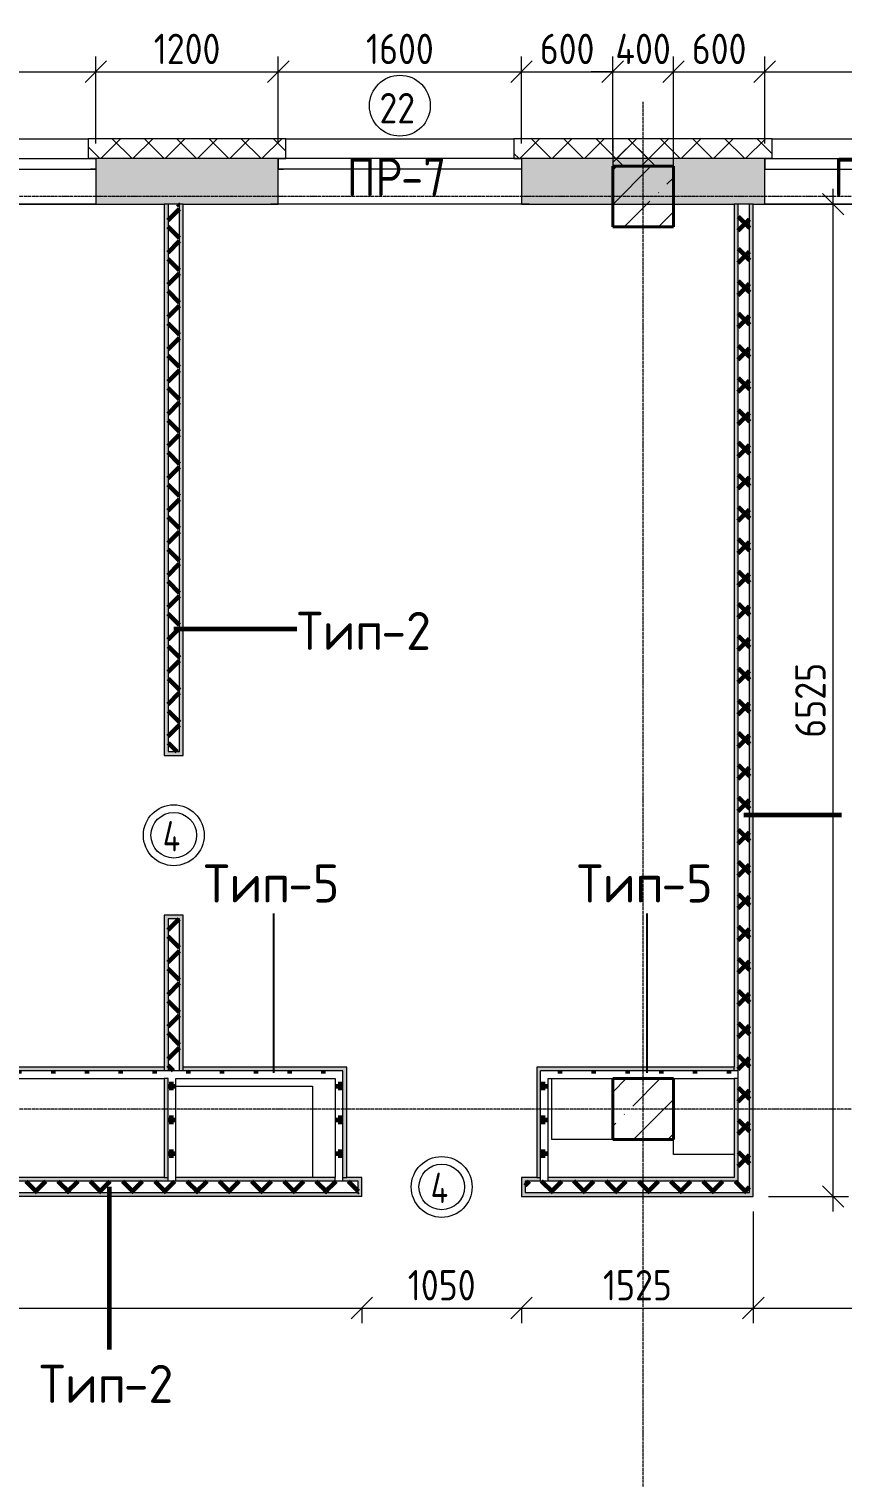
# Model space of a CAD drawing. Header units: millimetres. Extents: x -60946 to 138510, y -262288 to 24501.
# Drawn here: x 29769 to 35118, y -149613 to -140091 of the extents above; entities that cross this region are included whole.
import ezdxf

# ---------------------------------------------------------------- set-up
doc = ezdxf.new("R2010")
doc.units = ezdxf.units.MM
doc.linetypes.add('ADSK_Линия сетки', pattern=[25, 20, -2.5, 0, -2.5])
for name, color, linetype, lineweight in [('2)Тип-2', 3, 'Continuous', 60), ('2)Тип-5', 1, 'Continuous', 60), ('_ Окна', 7, 'Continuous', 18), ('Марки', 7, 'Continuous', 20), ('Марки дверей', 7, 'Continuous', 20), ('Марки окон', 7, 'Continuous', 20), ('Несущие колонны', 7, 'Continuous', 18), ('Окна', 7, 'Continuous', 9), ('Оси', 7, 'Continuous', 9), ('Перекрытие', 7, 'Continuous', 18), ('Размеры', 7, 'Continuous', 9), ('Стены внутренние', 7, 'Continuous', 18), ('Стены наружные', 7, 'Continuous', 18), ('Стены штриховка', 7, 'Continuous', 9)]:
    doc.layers.add(name, color=color, linetype=linetype, lineweight=lineweight)
doc.styles.add('GOST Common_2', font='', dxfattribs={"width": 0.9, "height": 250})
doc.styles.add('GOST Common_3', font='', dxfattribs={"width": 0.9, "height": 200})
doc.styles.add('GOST Common_4', font='', dxfattribs={"height": 250})
doc.styles.add('GOST Common_B', font='', dxfattribs={"width": 0.8, "height": 200})
doc.styles.get('GOST Common_2').set_extended_font_data('GOST Common')
doc.styles.get('GOST Common_3').set_extended_font_data('GOST Common')
doc.styles.get('GOST Common_4').set_extended_font_data('GOST Common')
doc.styles.get('GOST Common_B').set_extended_font_data('GOST Common', bold=True)
doc.dimstyles.new('ADSK_Основной_2_0_1', dxfattribs={"dimscale": 304.8, "dimtxt": 201.142999, "dimasz": 0.463911, "dimexe": 0.328084, "dimexo": 0.328084, "dimgap": 0.164042, "dimtad": 1, "dimdec": 3, "dimrnd": 0.001, "dimdsep": 46, "dimtxsty": 'GOST Common_3', "dimblk1": 'OBLIQUE', "dimblk2": 'OBLIQUE', "dimsah": 1, "dimcen": 0.09, "dimdle": 0.328084, "dimazin": 2, "dimtfac": 1, "dimtdec": 4, "dimtix": 1, "dimtmove": 1, "dimatfit": 3, "dimfxl": 1, "dimtvp": 1, "dimtolj": 1, "dimtzin": 0, "dimlwd": 20, "dimlwe": 20, "dimarcsym": 2})
doc.dimstyles.new('ADSK_Основной_2_0_2', dxfattribs={"dimscale": 304.8, "dimtxt": 201.142999, "dimasz": 0.463911, "dimexe": 0.328084, "dimexo": 0.328084, "dimgap": 0.164042, "dimtad": 1, "dimdec": 3, "dimrnd": 0.001, "dimdsep": 46, "dimtxsty": 'GOST Common_3', "dimblk1": 'OBLIQUE', "dimblk2": 'OBLIQUE', "dimsah": 1, "dimcen": 0.09, "dimdle": 0.328084, "dimazin": 2, "dimtfac": 1, "dimtdec": 4, "dimtix": 1, "dimtmove": 0, "dimatfit": 3, "dimfxl": 1, "dimtvp": 1, "dimtolj": 1, "dimtzin": 0, "dimlwd": 20, "dimlwe": 20, "dimarcsym": 2})
pattern_1 = [(45, (9.36, -150597.75), (-106.066, 106.066), []), (135, (9.36, -150597.75), (-106.066, -106.066), [])]
pattern_2 = [(45, (9.36, -150597.75), (-224.5064, 224.5064), []), (45, (233.87, -150597.75), (-224.5064, 224.5064), [396.875, -79.375, 3.353, -76.022])]
pattern_3 = [(0, (9.36, -150597.75), (111.125, 111.125), [55.562, -166.687]), (90, (37.14, -150625.53), (-111.125, 111.125), [55.562, -166.687])]

# ---------------------------------------------------------------- blocks, each defined once
blk = doc.blocks.new('ОКНО L03 _2СТ_RS - ОК-5_1600х2000h-3556607-Кладочный план 3-го этажа')
at = {"layer": '_ Окна'}
for p, q in [((-838.1, -79), (761.9, -79)), ((-838.1, -149), (-838.1, -79)), ((-838.1, -79), (-803.1, -79)), ((-818.1, -79), (-38.1, -79)), ((-38.1, -79), (741.9, -79)), ((761.9, -79), (726.9, -79)), ((761.9, -149), (761.9, -79)), ((-838.1, -149), (761.9, -149)), ((-838.1, -149), (-833.1, -149)), ((-818.1, -149), (-38.1, -149)), ((-38.1, -149), (741.9, -149)), ((761.9, -149), (756.9, -149))]:
    blk.add_line(p, q, dxfattribs=at)
at = {"layer": 'Окна'}
blk.add_line((-888.1, 150), (811.9, 150), dxfattribs=at)
blk = doc.blocks.new('ОКНО L03 _2СТ_RS - ОК-5_1600х2000h-3556615-Кладочный план 3-го этажа')
at = {"layer": '_ Окна'}
for p, q in [((-838.1, 149), (761.9, 149)), ((-838.1, 149), (-838.1, 79)), ((-838.1, 149), (-833.1, 149)), ((-818.1, 149), (-38.1, 149)), ((-38.1, 149), (741.9, 149)), ((761.9, 149), (756.9, 149)), ((761.9, 149), (761.9, 79)), ((-838.1, 79), (761.9, 79)), ((-838.1, 79), (-803.1, 79)), ((-818.1, 79), (-38.1, 79)), ((-38.1, 79), (741.9, 79)), ((761.9, 79), (726.9, 79))]:
    blk.add_line(p, q, dxfattribs=at)
at = {"layer": 'Окна'}
blk.add_line((-888.1, -150), (811.9, -150), dxfattribs=at)
blk = doc.blocks.new('ADSK_КолоннаЖБ_Прямоугольная - 400x400 мм-1807143-Кладочный план 3-го этажа')
at = {"layer": 'Несущие колонны', "lineweight": 40}
for p, q in [((-200, 200), (200, 200)), ((-200, -200), (-200, 200)), ((200, 200), (200, -200)), ((200, -200), (-200, -200))]:
    blk.add_line(p, q, dxfattribs=at)
blk = doc.blocks.new('_Oblique')
at = {"color": 0, "linetype": 'ByBlock', "lineweight": -2}
blk.add_line((-0.5, -0.5), (0.5, 0.5), dxfattribs=at)
blk = doc.blocks.new('*D5273')
at = {"layer": 'Defpoints', "color": 0, "transparency": 16777216}
for p in [(30209.4, -140372.3), (28609.4, -140943.8), (30209.4, -140943.8)]:
    blk.add_point(p, dxfattribs=at)
at = {"layer": 'Размеры', "color": 0, "lineweight": 20, "transparency": 16777216}
for p, q in [((28609.4, -140843.8), (28609.4, -140272.3)), ((30209.4, -140843.8), (30209.4, -140272.3)), ((28509.4, -140372.3), (30309.4, -140372.3))]:
    blk.add_line(p, q, dxfattribs=at)
at = {"layer": 'Размеры', "color": 0, "lineweight": 20, "transparency": 16777216, "xscale": 141.4, "yscale": 141.4, "zscale": 141.4, "rotation": 180}
blk.add_blockref('_Oblique', (28609.4, -140372.3), dxfattribs=at)
at = {"layer": 'Размеры', "color": 0, "lineweight": 20, "transparency": 16777216, "xscale": 141.4, "yscale": 141.4, "zscale": 141.4}
blk.add_blockref('_Oblique', (30209.4, -140372.3), dxfattribs=at)
at = {"layer": 'Размеры', "color": 0, "lineweight": 9, "transparency": 16777216, "insert": (29409.4, -140222.3), "char_height": 200, "width": 560.473, "attachment_point": 5, "style": 'GOST Common_3'}
blk.add_mtext('\\A1;1600', dxfattribs=at)
blk = doc.blocks.new('*D5274')
at = {"layer": 'Defpoints', "color": 0, "transparency": 16777216}
for p in [(31409.4, -140372.3), (30209.4, -140943.8), (31409.4, -140943.8)]:
    blk.add_point(p, dxfattribs=at)
at = {"layer": 'Размеры', "color": 0, "lineweight": 20, "transparency": 16777216}
for p, q in [((30209.4, -140843.8), (30209.4, -140272.3)), ((31409.4, -140843.8), (31409.4, -140272.3)), ((30109.4, -140372.3), (31509.4, -140372.3))]:
    blk.add_line(p, q, dxfattribs=at)
at = {"layer": 'Размеры', "color": 0, "lineweight": 20, "transparency": 16777216, "xscale": 141.4, "yscale": 141.4, "zscale": 141.4, "rotation": 180}
blk.add_blockref('_Oblique', (30209.4, -140372.3), dxfattribs=at)
at = {"layer": 'Размеры', "color": 0, "lineweight": 20, "transparency": 16777216, "xscale": 141.4, "yscale": 141.4, "zscale": 141.4}
blk.add_blockref('_Oblique', (31409.4, -140372.3), dxfattribs=at)
at = {"layer": 'Размеры', "color": 0, "lineweight": 9, "transparency": 16777216, "insert": (30809.4, -140222.3), "char_height": 200, "width": 560.473, "attachment_point": 5, "style": 'GOST Common_3'}
blk.add_mtext('\\A1;1200', dxfattribs=at)
blk = doc.blocks.new('*D5275')
at = {"layer": 'Defpoints', "color": 0, "transparency": 16777216}
for p in [(33009.4, -140372.3), (31409.4, -140943.8), (33009.4, -140943.8)]:
    blk.add_point(p, dxfattribs=at)
at = {"layer": 'Размеры', "color": 0, "lineweight": 20, "transparency": 16777216}
for p, q in [((31409.4, -140843.8), (31409.4, -140272.3)), ((33009.4, -140843.8), (33009.4, -140272.3)), ((31309.4, -140372.3), (33109.4, -140372.3))]:
    blk.add_line(p, q, dxfattribs=at)
at = {"layer": 'Размеры', "color": 0, "lineweight": 20, "transparency": 16777216, "xscale": 141.4, "yscale": 141.4, "zscale": 141.4, "rotation": 180}
blk.add_blockref('_Oblique', (31409.4, -140372.3), dxfattribs=at)
at = {"layer": 'Размеры', "color": 0, "lineweight": 20, "transparency": 16777216, "xscale": 141.4, "yscale": 141.4, "zscale": 141.4}
blk.add_blockref('_Oblique', (33009.4, -140372.3), dxfattribs=at)
at = {"layer": 'Размеры', "color": 0, "lineweight": 9, "transparency": 16777216, "insert": (32209.4, -140222.3), "char_height": 200, "width": 560.473, "attachment_point": 5, "style": 'GOST Common_3'}
blk.add_mtext('\\A1;1600', dxfattribs=at)
blk = doc.blocks.new('*D5276')
at = {"layer": 'Defpoints', "color": 0, "transparency": 16777216}
for p in [(33609.4, -140372.3), (33009.4, -140943.8), (33609.4, -140992.8)]:
    blk.add_point(p, dxfattribs=at)
at = {"layer": 'Размеры', "color": 0, "lineweight": 20, "transparency": 16777216}
for p, q in [((33009.4, -140843.8), (33009.4, -140272.3)), ((33609.4, -140892.8), (33609.4, -140272.3)), ((32909.4, -140372.3), (33709.4, -140372.3))]:
    blk.add_line(p, q, dxfattribs=at)
at = {"layer": 'Размеры', "color": 0, "lineweight": 20, "transparency": 16777216, "xscale": 141.4, "yscale": 141.4, "zscale": 141.4, "rotation": 180}
blk.add_blockref('_Oblique', (33009.4, -140372.3), dxfattribs=at)
at = {"layer": 'Размеры', "color": 0, "lineweight": 20, "transparency": 16777216, "xscale": 141.4, "yscale": 141.4, "zscale": 141.4}
blk.add_blockref('_Oblique', (33609.4, -140372.3), dxfattribs=at)
at = {"layer": 'Размеры', "color": 0, "lineweight": 9, "transparency": 16777216, "insert": (33309.4, -140222.3), "char_height": 200, "width": 454.106, "attachment_point": 5, "style": 'GOST Common_3'}
blk.add_mtext('\\A1;600', dxfattribs=at)
blk = doc.blocks.new('*D5277')
at = {"layer": 'Defpoints', "color": 0, "transparency": 16777216}
for p in [(34009.4, -140372.3), (33609.4, -140992.8), (34009.4, -140992.8)]:
    blk.add_point(p, dxfattribs=at)
at = {"layer": 'Размеры', "color": 0, "lineweight": 20, "transparency": 16777216}
for p, q in [((33609.4, -140892.8), (33609.4, -140272.3)), ((34009.4, -140892.8), (34009.4, -140272.3)), ((33609.4, -140372.3), (33468, -140372.3)), ((33609.4, -140372.3), (34009.4, -140372.3)), ((34009.4, -140372.3), (34150.8, -140372.3))]:
    blk.add_line(p, q, dxfattribs=at)
at = {"layer": 'Размеры', "color": 0, "lineweight": 20, "transparency": 16777216, "xscale": 141.4, "yscale": 141.4, "zscale": 141.4}
blk.add_blockref('_Oblique', (33609.4, -140372.3), dxfattribs=at)
at = {"layer": 'Размеры', "color": 0, "lineweight": 20, "transparency": 16777216, "xscale": 141.4, "yscale": 141.4, "zscale": 141.4, "rotation": 180}
blk.add_blockref('_Oblique', (34009.4, -140372.3), dxfattribs=at)
at = {"layer": 'Размеры', "color": 0, "lineweight": 9, "transparency": 16777216, "insert": (33809.4, -140222.3), "char_height": 200, "width": 474.561, "attachment_point": 5, "style": 'GOST Common_3'}
blk.add_mtext('\\A1;400', dxfattribs=at)
blk = doc.blocks.new('*D5278')
at = {"layer": 'Defpoints', "color": 0, "transparency": 16777216}
for p in [(34609.4, -140372.3), (34009.4, -140992.8), (34609.4, -140943.8)]:
    blk.add_point(p, dxfattribs=at)
at = {"layer": 'Размеры', "color": 0, "lineweight": 20, "transparency": 16777216}
for p, q in [((34009.4, -140892.8), (34009.4, -140272.3)), ((34609.4, -140843.8), (34609.4, -140272.3)), ((33909.4, -140372.3), (34709.4, -140372.3))]:
    blk.add_line(p, q, dxfattribs=at)
at = {"layer": 'Размеры', "color": 0, "lineweight": 20, "transparency": 16777216, "xscale": 141.4, "yscale": 141.4, "zscale": 141.4, "rotation": 180}
blk.add_blockref('_Oblique', (34009.4, -140372.3), dxfattribs=at)
at = {"layer": 'Размеры', "color": 0, "lineweight": 20, "transparency": 16777216, "xscale": 141.4, "yscale": 141.4, "zscale": 141.4}
blk.add_blockref('_Oblique', (34609.4, -140372.3), dxfattribs=at)
at = {"layer": 'Размеры', "color": 0, "lineweight": 9, "transparency": 16777216, "insert": (34309.4, -140222.3), "char_height": 200, "width": 454.106, "attachment_point": 5, "style": 'GOST Common_3'}
blk.add_mtext('\\A1;600', dxfattribs=at)
blk = doc.blocks.new('*D5279')
at = {"layer": 'Defpoints', "color": 0, "transparency": 16777216}
for p in [(36209.4, -140372.3), (34609.4, -140943.8), (36209.4, -140943.8)]:
    blk.add_point(p, dxfattribs=at)
at = {"layer": 'Размеры', "color": 0, "lineweight": 20, "transparency": 16777216}
for p, q in [((34609.4, -140843.8), (34609.4, -140272.3)), ((36209.4, -140843.8), (36209.4, -140272.3)), ((34509.4, -140372.3), (36309.4, -140372.3))]:
    blk.add_line(p, q, dxfattribs=at)
at = {"layer": 'Размеры', "color": 0, "lineweight": 20, "transparency": 16777216, "xscale": 141.4, "yscale": 141.4, "zscale": 141.4, "rotation": 180}
blk.add_blockref('_Oblique', (34609.4, -140372.3), dxfattribs=at)
at = {"layer": 'Размеры', "color": 0, "lineweight": 20, "transparency": 16777216, "xscale": 141.4, "yscale": 141.4, "zscale": 141.4}
blk.add_blockref('_Oblique', (36209.4, -140372.3), dxfattribs=at)
at = {"layer": 'Размеры', "color": 0, "lineweight": 9, "transparency": 16777216, "insert": (35409.4, -140222.3), "char_height": 200, "width": 560.473, "attachment_point": 5, "style": 'GOST Common_3'}
blk.add_mtext('\\A1;1600', dxfattribs=at)
blk = doc.blocks.new('*D5688')
at = {"layer": 'Defpoints', "color": 0, "transparency": 16777216}
for p in [(26659.4, -148401.5), (31959.4, -148401.5), (31959.4, -148501.5)]:
    blk.add_point(p, dxfattribs=at)
at = {"layer": 'Размеры', "color": 0, "lineweight": 20, "transparency": 16777216}
for p, q in [((26559.4, -148501.5), (32059.4, -148501.5)), ((26659.4, -148501.5), (26659.4, -148601.5)), ((31959.4, -148501.5), (31959.4, -148601.5))]:
    blk.add_line(p, q, dxfattribs=at)
at = {"layer": 'Размеры', "color": 0, "lineweight": 20, "transparency": 16777216, "xscale": 141.4, "yscale": 141.4, "zscale": 141.4, "rotation": 180}
blk.add_blockref('_Oblique', (26659.4, -148501.5), dxfattribs=at)
at = {"layer": 'Размеры', "color": 0, "lineweight": 20, "transparency": 16777216, "xscale": 141.4, "yscale": 141.4, "zscale": 141.4}
blk.add_blockref('_Oblique', (31959.4, -148501.5), dxfattribs=at)
at = {"layer": 'Размеры', "color": 0, "lineweight": 9, "transparency": 16777216, "insert": (29309.4, -148351.5), "char_height": 200, "width": 605.475, "attachment_point": 5, "style": 'GOST Common_3'}
blk.add_mtext('\\A1;5300', dxfattribs=at)
blk = doc.blocks.new('*D5689')
at = {"layer": 'Defpoints', "color": 0, "transparency": 16777216}
for p in [(31959.4, -148401.5), (33009.4, -148401.5), (33009.4, -148501.5)]:
    blk.add_point(p, dxfattribs=at)
at = {"layer": 'Размеры', "color": 0, "lineweight": 20, "transparency": 16777216}
for p, q in [((31859.4, -148501.5), (33109.4, -148501.5)), ((31959.4, -148501.5), (31959.4, -148601.5)), ((33009.4, -148501.5), (33009.4, -148601.5))]:
    blk.add_line(p, q, dxfattribs=at)
at = {"layer": 'Размеры', "color": 0, "lineweight": 20, "transparency": 16777216, "xscale": 141.4, "yscale": 141.4, "zscale": 141.4, "rotation": 180}
blk.add_blockref('_Oblique', (31959.4, -148501.5), dxfattribs=at)
at = {"layer": 'Размеры', "color": 0, "lineweight": 20, "transparency": 16777216, "xscale": 141.4, "yscale": 141.4, "zscale": 141.4}
blk.add_blockref('_Oblique', (33009.4, -148501.5), dxfattribs=at)
at = {"layer": 'Размеры', "color": 0, "lineweight": 9, "transparency": 16777216, "insert": (32484.4, -148351.5), "char_height": 200, "width": 560.473, "attachment_point": 5, "style": 'GOST Common_3'}
blk.add_mtext('\\A1;1050', dxfattribs=at)
blk = doc.blocks.new('*D5690')
at = {"layer": 'Defpoints', "color": 0, "transparency": 16777216}
for p in [(34534.4, -147767.8), (33009.4, -148401.5), (34534.4, -148501.5)]:
    blk.add_point(p, dxfattribs=at)
at = {"layer": 'Размеры', "color": 0, "lineweight": 20, "transparency": 16777216}
for p, q in [((34534.4, -147867.8), (34534.4, -148601.5)), ((32909.4, -148501.5), (34634.4, -148501.5)), ((33009.4, -148501.5), (33009.4, -148601.5))]:
    blk.add_line(p, q, dxfattribs=at)
at = {"layer": 'Размеры', "color": 0, "lineweight": 20, "transparency": 16777216, "xscale": 141.4, "yscale": 141.4, "zscale": 141.4, "rotation": 180}
blk.add_blockref('_Oblique', (33009.4, -148501.5), dxfattribs=at)
at = {"layer": 'Размеры', "color": 0, "lineweight": 20, "transparency": 16777216, "xscale": 141.4, "yscale": 141.4, "zscale": 141.4}
blk.add_blockref('_Oblique', (34534.4, -148501.5), dxfattribs=at)
at = {"layer": 'Размеры', "color": 0, "lineweight": 9, "transparency": 16777216, "insert": (33771.9, -148351.5), "char_height": 200, "width": 560.473, "attachment_point": 5, "style": 'GOST Common_3'}
blk.add_mtext('\\A1;1525', dxfattribs=at)
blk = doc.blocks.new('*D5691')
at = {"layer": 'Defpoints', "color": 0, "transparency": 16777216}
for p in [(34534.4, -147767.8), (36934.4, -147992.8), (36934.4, -148501.5)]:
    blk.add_point(p, dxfattribs=at)
at = {"layer": 'Размеры', "color": 0, "lineweight": 20, "transparency": 16777216}
for p, q in [((34534.4, -147867.8), (34534.4, -148601.5)), ((36934.4, -148092.8), (36934.4, -148601.5)), ((34434.4, -148501.5), (37034.4, -148501.5))]:
    blk.add_line(p, q, dxfattribs=at)
at = {"layer": 'Размеры', "color": 0, "lineweight": 20, "transparency": 16777216, "xscale": 141.4, "yscale": 141.4, "zscale": 141.4, "rotation": 180}
blk.add_blockref('_Oblique', (34534.4, -148501.5), dxfattribs=at)
at = {"layer": 'Размеры', "color": 0, "lineweight": 20, "transparency": 16777216, "xscale": 141.4, "yscale": 141.4, "zscale": 141.4}
blk.add_blockref('_Oblique', (36934.4, -148501.5), dxfattribs=at)
at = {"layer": 'Размеры', "color": 0, "lineweight": 9, "transparency": 16777216, "insert": (35734.4, -148351.5), "char_height": 200, "width": 625.93, "attachment_point": 5, "style": 'GOST Common_3'}
blk.add_mtext('\\A1;2400', dxfattribs=at)
blk = doc.blocks.new('*D5708')
at = {"layer": 'Defpoints', "color": 0, "transparency": 16777216}
for p in [(34959.8, -141242.8), (35059.8, -141242.8), (34534.4, -147767.8)]:
    blk.add_point(p, dxfattribs=at)
at = {"layer": 'Размеры', "color": 0, "lineweight": 20, "transparency": 16777216}
for p, q in [((35059.8, -147867.8), (35059.8, -141142.8)), ((35059.8, -141242.8), (35159.8, -141242.8)), ((34634.4, -147767.8), (35159.8, -147767.8))]:
    blk.add_line(p, q, dxfattribs=at)
at = {"layer": 'Размеры', "color": 0, "lineweight": 20, "transparency": 16777216, "xscale": 141.4, "yscale": 141.4, "zscale": 141.4}
for p, rotation in [((35059.8, -141242.8), 90), ((35059.8, -147767.8), 270)]:
    blk.add_blockref('_Oblique', p, dxfattribs=dict(at, rotation=rotation))
at = {"layer": 'Размеры', "color": 0, "lineweight": 9, "transparency": 16777216, "insert": (34909.8, -144505.3), "char_height": 200, "width": 605.475, "attachment_point": 5, "rotation": 90, "style": 'GOST Common_3'}
blk.add_mtext('\\A1;6525', dxfattribs=at)
blk = doc.blocks.new('М_двери1 - Марка экземпляра 2-3719212-Кладочный план 3-го этажа')
at = {"layer": 'Марки дверей'}
for radius in [2, 1.5]:
    blk.add_circle((0, 0), radius, dxfattribs=at)
blk = doc.blocks.new('М_окна1 - Маркировка типоразмера-1510237-Кладочный план 3-го этажа')
at = {"layer": 'Марки окон'}
blk.add_circle((0, 0), 2, dxfattribs=at)

msp = doc.modelspace()

# ---------------------------------------------------------------- hatches: boundary and pattern name
at = {"layer": '2)Тип-2'}
h = msp.add_hatch(color=256, dxfattribs=at)
h.paths.add_polyline_path([(30659.3615, -146942.7816), (30684.3615, -146942.7816), (30684.3615, -145942.7816), (30784.3615, -145942.7816), (30784.3615, -145917.7816), (30659.3615, -145917.7816), (30659.3615, -146917.7816)])
h.paths.add_polyline_path([(30784.3615, -144867.7816), (30784.3615, -144842.7816), (30684.3615, -144842.7816), (30684.3615, -141242.7816), (30659.3615, -141242.7816), (30659.3615, -144867.7816)])
h = msp.add_hatch(dxfattribs=at)
h.set_pattern_fill('FP_4', color=256, style=0, pattern_type=2)
h.set_pattern_definition(pattern_1)
h.paths.add_polyline_path([(30759.3615, -146942.7816), (30759.3615, -145942.7816), (30684.3615, -145942.7816), (30684.3615, -146942.7816)])
h.paths.add_polyline_path([(30684.3615, -144842.7816), (30759.3615, -144842.7816), (30759.3615, -141242.7816), (30684.3615, -141242.7816)])
h = msp.add_hatch(color=256, dxfattribs=at)
h.paths.add_polyline_path([(30784.3615, -146942.7816), (30784.3615, -145942.7816), (30759.3615, -145942.7816), (30759.3615, -146942.7816)])
h.paths.add_polyline_path([(30759.3615, -144842.7816), (30784.3615, -144842.7816), (30784.3615, -141242.7816), (30759.3615, -141242.7816)])
h = msp.add_hatch(color=256, dxfattribs=at)
h.paths.add_polyline_path([(34409.3615, -147667.7816), (34434.3615, -147667.7816), (34434.3615, -146992.7816), (34409.3615, -146992.7816), (34409.3615, -147642.7816)])
h.paths.add_polyline_path([(34409.3615, -146942.7816), (34434.3615, -146942.7816), (34434.3615, -141242.7816), (34409.3615, -141242.7816), (34409.3615, -146917.7816)])
h = msp.add_hatch(dxfattribs=at)
h.set_pattern_fill('FP_4', color=256, style=0, pattern_type=2)
h.set_pattern_definition(pattern_1)
h.paths.add_polyline_path([(34434.3615, -147742.7816), (34509.3615, -147742.7816), (34509.3615, -141242.7816), (34434.3615, -141242.7816), (34434.3615, -147667.7816)])
msp.add_hatch(color=256, dxfattribs=at).paths.add_polyline_path([(34534.3615, -147767.7816), (34534.3615, -141242.7816), (34509.3615, -141242.7816), (34509.3615, -147767.7816)])
h = msp.add_hatch(dxfattribs=at)
h.set_pattern_fill('FP_4', color=256, style=0, pattern_type=2)
h.set_pattern_definition(pattern_1)
h.paths.add_polyline_path([(26559.3615, -147742.7816), (31934.3615, -147742.7816), (31934.3615, -147667.7816), (26559.3615, -147667.7816), (26559.3615, -147689.6261)])
h.paths.add_polyline_path([(34434.3615, -147742.7816), (34434.3615, -147667.7816), (33034.3615, -147667.7816), (33034.3615, -147742.7816), (34409.3615, -147742.7816)])
h = msp.add_hatch(color=256, dxfattribs=at)
h.paths.add_polyline_path([(31934.3615, -147767.7816), (31959.3615, -147767.7816), (31959.3615, -147642.7816), (31834.3615, -147642.7816), (31834.3615, -147667.7816), (31934.3615, -147667.7816), (31934.3615, -147742.7816)])
h.paths.add_polyline_path([(33034.3615, -147767.7816), (33034.3615, -147667.7816), (33134.3615, -147667.7816), (33134.3615, -147642.7816), (33009.3615, -147642.7816), (33009.3615, -147767.7816)])
h.paths.add_polyline_path([(29184.3615, -147667.7816), (30684.3615, -147667.7816), (30684.3615, -147642.7816), (29184.3615, -147642.7816)])
h.paths.add_polyline_path([(29134.3615, -147667.7816), (29134.3615, -147642.7816), (26609.3615, -147642.7816), (26609.3615, -147667.7816), (28949.9928, -147667.7816)])
h.paths.add_polyline_path([(34409.3615, -147667.7816), (34409.3615, -147642.7816), (33184.3615, -147642.7816), (33184.3615, -147667.7816), (33644.8492, -147667.7816)])
h.paths.add_polyline_path([(30734.3615, -147667.7816), (31784.3615, -147667.7816), (31784.3615, -147642.7816), (30734.3615, -147642.7816)])
h = msp.add_hatch(color=256, dxfattribs=at)
h.paths.add_polyline_path([(34409.3615, -147767.7816), (34509.3615, -147767.7816), (34509.3615, -147742.7816), (33034.3615, -147742.7816), (33034.3615, -147767.7816), (33644.8492, -147767.7816)])
h.paths.add_polyline_path([(26559.3615, -147767.7816), (31934.3615, -147767.7816), (31934.3615, -147742.7816), (26559.3615, -147742.7816)])
at = {"layer": '2)Тип-5', "true_color": 0xd50000}
h = msp.add_hatch(color=12, dxfattribs=at)
h.paths.add_polyline_path([(31834.3615, -146942.7816), (31834.3615, -146917.7816), (30784.3615, -146917.7816), (30784.3615, -146942.7816), (31784.3615, -146942.7816)])
h.paths.add_polyline_path([(30659.3615, -146942.7816), (30659.3615, -146917.7816), (29121.8615, -146917.7816), (29121.8615, -146942.7816), (30514.945, -146942.7816)])
for points in [[(31859.3615, -147642.7816), (31859.3615, -146917.7816), (31834.3615, -146917.7816), (31834.3615, -147642.7816)], [(33134.3615, -147642.7816), (33134.3615, -146917.7816), (33109.3615, -146917.7816), (33109.3615, -147642.7816)], [(33184.3615, -146942.7816), (34409.3615, -146942.7816), (34409.3615, -146917.7816), (33134.3615, -146917.7816), (33134.3615, -146942.7816)], [(30684.3615, -147642.7816), (30684.3615, -146992.7816), (30659.3615, -146992.7816), (30659.3615, -147642.7816)]]:
    msp.add_hatch(color=12, dxfattribs=at).paths.add_polyline_path(points)
h = msp.add_hatch(dxfattribs=at)
h.set_pattern_fill('FP_7', color=12, style=0, pattern_type=2)
h.set_pattern_definition(pattern_3)
h.paths.add_polyline_path([(30684.3615, -146992.7816), (31784.3615, -146992.7816), (31784.3615, -146942.7816), (29121.8615, -146942.7816), (29121.8615, -146992.7816), (30659.3615, -146992.7816)])
h = msp.add_hatch(dxfattribs=at)
h.set_pattern_fill('FP_7', color=12, style=0, pattern_type=2)
h.set_pattern_definition(pattern_3)
h.paths.add_polyline_path([(30734.3615, -147667.7816), (30734.3615, -146992.7816), (30684.3615, -146992.7816), (30684.3615, -147667.7816)])
h = msp.add_hatch(dxfattribs=at)
h.set_pattern_fill('FP_7', color=12, style=0, pattern_type=2)
h.set_pattern_definition(pattern_3)
h.paths.add_polyline_path([(31834.3615, -147667.7816), (31834.3615, -146942.7816), (31784.3615, -146942.7816), (31784.3615, -147667.7816)])
h = msp.add_hatch(dxfattribs=at)
h.set_pattern_fill('FP_7', color=12, style=0, pattern_type=2)
h.set_pattern_definition(pattern_3)
h.paths.add_polyline_path([(33184.3615, -147667.7816), (33184.3615, -146942.7816), (33134.3615, -146942.7816), (33134.3615, -147667.7816)])
h = msp.add_hatch(dxfattribs=at)
h.set_pattern_fill('FP_7', color=12, style=0, pattern_type=2)
h.set_pattern_definition(pattern_3)
h.paths.add_polyline_path([(33644.8492, -146992.7816), (34434.3615, -146992.7816), (34434.3615, -146942.7816), (33184.3615, -146942.7816), (33184.3615, -146992.7816)])
at = {"layer": 'Несущие колонны', "lineweight": 9}
h = msp.add_hatch(dxfattribs=at)
h.set_pattern_fill('FP_1', color=256, style=0, pattern_type=2)
h.set_pattern_definition(pattern_2)
h.paths.add_polyline_path([(33609.3615, -141392.7816), (34009.3615, -141392.7816), (34009.3615, -140992.7816), (33609.3615, -140992.7816)])
h = msp.add_hatch(dxfattribs=at)
h.set_pattern_fill('FP_1', color=256, style=0, pattern_type=2)
h.set_pattern_definition(pattern_2)
h.paths.add_polyline_path([(33644.8492, -147392.7816), (34009.3615, -147392.7816), (34009.3615, -146992.7816), (33609.3615, -146992.7816), (33609.3615, -147392.7816)])
at = {"layer": 'Стены внутренние', "lineweight": 9}
h = msp.add_hatch(dxfattribs=at)
h.set_pattern_fill('FP_2', color=256, style=0, pattern_type=2)
h.set_pattern_definition([(45, (9.36, -150597.75), (84.18955, 308.69595), [396.875, -79.375, 3.353, -76.022])])
h.paths.add_polyline_path([(41809.3615, -141242.7816), (42009.3615, -141242.7816), (42009.3615, -140942.7816), (39009.3615, -140943.7816), (39009.3615, -141242.7816), (41759.3615, -141242.7816)])
h.paths.add_polyline_path([(22034.3615, -141242.7816), (22609.3615, -141242.7816), (22609.3615, -140943.7816), (21009.3615, -140943.7816), (21009.3615, -141242.7816), (22009.3615, -141242.7816)])
h.paths.add_polyline_path([(30659.3615, -141242.7816), (31409.3615, -141242.7816), (31409.3615, -140943.7816), (30209.3615, -140943.7816), (30209.3615, -141242.7816)])
h.paths.add_polyline_path([(27609.3615, -141242.7816), (28609.3615, -141242.7816), (28609.3615, -140943.7816), (27009.3615, -140943.7816), (27009.3615, -141242.7816), (27584.3615, -141242.7816)])
h.paths.add_polyline_path([(37059.3615, -141242.7816), (37409.3615, -141242.7816), (37409.3615, -140943.7816), (36209.3615, -140943.7816), (36209.3615, -141242.7816), (37034.3615, -141242.7816)])
h.paths.add_polyline_path([(33009.3615, -141242.7816), (34609.3615, -141242.7816), (34609.3615, -140943.7816), (33009.3615, -140943.7816)])
h.paths.add_polyline_path([(25409.3615, -141242.7816), (25409.3615, -140943.7816), (24209.3615, -140943.7816), (24209.3615, -141242.7816)])
h.paths.add_polyline_path([(15509.3615, -141242.7816), (16609.3615, -141242.7816), (16609.3615, -140943.7816), (12609.3615, -140942.7816), (12609.3615, -141242.7816), (15484.3615, -141242.7816)])
h.paths.add_polyline_path([(18834.3615, -141242.7816), (19409.3615, -141242.7816), (19409.3615, -140943.7816), (18209.3615, -140943.7816), (18209.3615, -141242.7816), (18809.3615, -141242.7816)])
at = {"layer": 'Стены наружные', "lineweight": 9}
h = msp.add_hatch(dxfattribs=at)
h.set_pattern_fill('FP_4', color=256, style=0, pattern_type=2)
h.set_pattern_definition(pattern_1)
h.paths.add_polyline_path([(41829.3615, -140942.7816), (41829.3615, -140812.7816), (38959.3615, -140812.7816), (38959.3615, -140942.7816), (41469.6099, -140942.7816)])
h.paths.add_polyline_path([(34659.3615, -140942.7816), (34659.3615, -140812.7816), (32959.3615, -140812.7816), (32959.3615, -140942.7816)])
h.paths.add_polyline_path([(36159.3615, -140942.7816), (37459.3615, -140942.7816), (37459.3615, -140812.7816), (36159.3615, -140812.7816), (36159.3615, -140879.5231)])
h.paths.add_polyline_path([(31459.3615, -140942.7816), (31459.3615, -140812.7816), (30159.3615, -140812.7816), (30159.3615, -140942.7816)])
h.paths.add_polyline_path([(26959.3615, -140942.7816), (28659.3615, -140942.7816), (28659.3615, -140812.7816), (26959.3615, -140812.7816), (26959.3615, -140879.5231)])
h.paths.add_polyline_path([(22659.3615, -140942.7816), (22659.3615, -140812.7816), (20959.3615, -140812.7816), (20959.3615, -140942.7816)])
h.paths.add_polyline_path([(24159.3615, -140942.7816), (25459.3615, -140942.7816), (25459.3615, -140812.7816), (24159.3615, -140812.7816), (24159.3615, -140879.5231)])
h.paths.add_polyline_path([(19459.3615, -140942.7816), (19459.3615, -140812.7816), (18159.3615, -140812.7816), (18159.3615, -140942.7816)])
h.paths.add_polyline_path([(16659.3615, -140942.7816), (16659.3615, -140812.7816), (12789.3615, -140812.7816), (12789.3615, -140942.7816), (16430.3757, -140942.7816)])
h = msp.add_hatch(dxfattribs=at)
h.set_pattern_fill('FP_4', color=256, style=0, pattern_type=2)
h.set_pattern_definition(pattern_1)
h.paths.add_polyline_path([(34009.3615, -140992.7816), (34009.3615, -140812.7816), (33609.3615, -140812.7816), (33609.3615, -140992.7816)])

# ---------------------------------------------------------------- linework, layer by layer
at = {"layer": '2)Тип-2'}
for p, q in [((30721.8615, -144034.7471), (31532.5189, -144034.7471)), ((34471.8615, -145258.7312), (35114.3325, -145258.7312)), ((30297.5656, -147705.2816), (30297.5656, -148774.4971))]:
    msp.add_line(p, q, dxfattribs=at)
at = {"layer": '2)Тип-5', "lineweight": 25}
for p, q in [((31379.106, -146955.2816), (31379.106, -145907.4971)), ((33835.0189, -146955.2816), (33835.0189, -145907.4971))]:
    msp.add_line(p, q, dxfattribs=at)
at = {"layer": 'Несущие колонны', "lineweight": 9}
for p, q in [((34009.3615, -140992.7816), (33609.3615, -140992.7816)), ((33609.3615, -140992.7816), (33609.3615, -141392.7816)), ((34009.3615, -141392.7816), (34009.3615, -140992.7816)), ((33609.3615, -141392.7816), (34009.3615, -141392.7816)), ((34009.3615, -146992.7816), (33609.3615, -146992.7816)), ((33609.3615, -146992.7816), (33609.3615, -147392.7816)), ((34009.3615, -147392.7816), (34009.3615, -146992.7816)), ((33609.3615, -147392.7816), (34009.3615, -147392.7816))]:
    msp.add_line(p, q, dxfattribs=at)
at = {"layer": 'Оси', "linetype": 'ADSK_Линия сетки', "lineweight": 5}
for p, q in [((33809.3615, -161571.6329), (33809.3615, -140570.3055)), ((62587.9153, -141192.7816), (-25230.7352, -141192.7816)), ((62587.9153, -147192.7816), (-25230.7352, -147192.7816))]:
    msp.add_line(p, q, dxfattribs=at)
at = {"layer": 'Перекрытие'}
for p, q in [((33209.3615, -147392.7816), (33209.3615, -146992.7816)), ((30734.3615, -147042.7816), (31634.3615, -147042.7816)), ((31634.3615, -147042.7816), (31634.3615, -147642.7816)), ((33609.3615, -147392.7816), (33209.3615, -147392.7816)), ((34009.3615, -147492.7816), (34009.3615, -147392.7816)), ((34409.3615, -147492.7816), (34009.3615, -147492.7816))]:
    msp.add_line(p, q, dxfattribs=at)
at = {"layer": 'Стены внутренние', "lineweight": 5}
for p, q in [((30159.3615, -140942.7816), (30159.3615, -140943.7816)), ((30159.3615, -140943.7816), (30209.3615, -140943.7816)), ((30209.3615, -140943.7816), (30209.3615, -141242.7816)), ((31409.3615, -141242.7816), (31409.3615, -140943.7816)), ((31409.3615, -140943.7816), (31459.3615, -140943.7816)), ((31459.3615, -140943.7816), (31459.3615, -140942.7816)), ((32959.3615, -140942.7816), (32959.3615, -140943.7816)), ((32959.3615, -140943.7816), (33009.3615, -140943.7816)), ((33009.3615, -140943.7816), (33009.3615, -141242.7816)), ((34609.3615, -141242.7816), (34609.3615, -140943.7816)), ((34609.3615, -140943.7816), (34659.3615, -140943.7816)), ((34659.3615, -140943.7816), (34659.3615, -140942.7816)), ((30209.3615, -141242.7816), (28609.3615, -141242.7816)), ((30209.3615, -141242.7816), (30659.3615, -141242.7816)), ((30659.3615, -141242.7816), (30659.3615, -144867.7816)), ((30784.3615, -141242.7816), (31409.3615, -141242.7816)), ((30784.3615, -144867.7816), (30784.3615, -141242.7816)), ((33009.3615, -141242.7816), (31409.3615, -141242.7816)), ((33009.3615, -141242.7816), (34409.3615, -141242.7816)), ((34409.3615, -141242.7816), (34409.3615, -146917.7816)), ((34534.3615, -141242.7816), (34609.3615, -141242.7816)), ((34534.3615, -147767.7816), (34534.3615, -141242.7816)), ((36209.3615, -141242.7816), (34609.3615, -141242.7816)), ((30659.3615, -144867.7816), (30784.3615, -144867.7816)), ((30659.3615, -145917.7816), (30659.3615, -146917.7816)), ((30784.3615, -145917.7816), (30659.3615, -145917.7816)), ((30784.3615, -146917.7816), (30784.3615, -145917.7816)), ((30659.3615, -146917.7816), (27609.3615, -146917.7816)), ((31859.3615, -146917.7816), (30784.3615, -146917.7816)), ((31859.3615, -147642.7816), (31859.3615, -146917.7816)), ((33109.3615, -146917.7816), (33109.3615, -147642.7816)), ((34409.3615, -146917.7816), (33109.3615, -146917.7816)), ((26609.3615, -146992.7816), (30659.3615, -146992.7816)), ((30659.3615, -146992.7816), (30659.3615, -147642.7816)), ((30734.3615, -147642.7816), (30734.3615, -146992.7816)), ((30734.3615, -146992.7816), (31784.3615, -146992.7816)), ((31784.3615, -146992.7816), (31784.3615, -147642.7816)), ((33184.3615, -147642.7816), (33184.3615, -146992.7816)), ((33184.3615, -146992.7816), (34409.3615, -146992.7816)), ((34409.3615, -146992.7816), (34409.3615, -147642.7816)), ((30659.3615, -147642.7816), (29209.3615, -147642.7816)), ((31784.3615, -147642.7816), (30734.3615, -147642.7816)), ((31959.3615, -147642.7816), (31859.3615, -147642.7816)), ((31959.3615, -147767.7816), (31959.3615, -147642.7816)), ((33109.3615, -147642.7816), (33009.3615, -147642.7816)), ((33009.3615, -147642.7816), (33009.3615, -147767.7816)), ((34409.3615, -147642.7816), (33184.3615, -147642.7816)), ((31959.3615, -147767.7816), (26534.3615, -147767.7816)), ((33009.3615, -147767.7816), (34534.3615, -147767.7816))]:
    msp.add_line(p, q, dxfattribs=at)
at = {"layer": 'Стены наружные', "lineweight": 9}
for p, q in [((28659.3615, -140812.7816), (30159.3615, -140812.7816)), ((31459.3615, -140812.7816), (30159.3615, -140812.7816)), ((30159.3615, -140812.7816), (30159.3615, -140942.7816)), ((31459.3615, -140942.7816), (31459.3615, -140812.7816)), ((31459.3615, -140812.7816), (32959.3615, -140812.7816)), ((34659.3615, -140812.7816), (32959.3615, -140812.7816)), ((32959.3615, -140812.7816), (32959.3615, -140942.7816)), ((33609.3615, -140812.7816), (33609.3615, -140992.7816)), ((34009.3615, -140992.7816), (34009.3615, -140812.7816)), ((34659.3615, -140942.7816), (34659.3615, -140812.7816)), ((34659.3615, -140812.7816), (36159.3615, -140812.7816)), ((33609.3615, -140992.7816), (34009.3615, -140992.7816))]:
    msp.add_line(p, q, dxfattribs=at)
at = {"layer": 'Стены штриховка', "lineweight": 9}
for p, q in [((31459.3615, -140942.7816), (30159.3615, -140942.7816)), ((34659.3615, -140942.7816), (32959.3615, -140942.7816)), ((30784.3615, -141242.7816), (30659.3615, -141242.7816)), ((30684.3615, -141242.7816), (30684.3615, -144842.7816)), ((30759.3615, -144842.7816), (30759.3615, -141242.7816)), ((34534.3615, -141242.7816), (34409.3615, -141242.7816)), ((34434.3615, -147667.7816), (34434.3615, -141242.7816)), ((34509.3615, -147742.7816), (34509.3615, -141242.7816)), ((30684.3615, -144842.7816), (30759.3615, -144842.7816)), ((30684.3615, -145942.7816), (30684.3615, -146942.7816)), ((30759.3615, -145942.7816), (30684.3615, -145942.7816)), ((30759.3615, -146942.7816), (30759.3615, -145942.7816)), ((30659.3615, -146917.7816), (30659.3615, -146942.7816)), ((30784.3615, -146942.7816), (30784.3615, -146917.7816)), ((34409.3615, -146942.7816), (34409.3615, -146917.7816)), ((31834.3615, -146942.7816), (26609.3615, -146942.7816)), ((30684.3615, -146992.7816), (30659.3615, -146992.7816)), ((30684.3615, -147667.7816), (30684.3615, -146992.7816)), ((31834.3615, -147667.7816), (31834.3615, -146942.7816)), ((33134.3615, -147667.7816), (33134.3615, -146942.7816)), ((34434.3615, -146942.7816), (33134.3615, -146942.7816)), ((34434.3615, -146992.7816), (34409.3615, -146992.7816)), ((31934.3615, -147667.7816), (26559.3615, -147667.7816)), ((30659.3615, -147642.7816), (30684.3615, -147642.7816)), ((30734.3615, -147667.7816), (30734.3615, -147642.7816)), ((31784.3615, -147667.7816), (31784.3615, -147642.7816)), ((31834.3615, -147642.7816), (31859.3615, -147642.7816)), ((31934.3615, -147742.7816), (31934.3615, -147667.7816)), ((33034.3615, -147667.7816), (33034.3615, -147742.7816)), ((34434.3615, -147667.7816), (33034.3615, -147667.7816)), ((33109.3615, -147642.7816), (33134.3615, -147642.7816)), ((33184.3615, -147667.7816), (33184.3615, -147642.7816)), ((26559.3615, -147742.7816), (31934.3615, -147742.7816)), ((33034.3615, -147742.7816), (34509.3615, -147742.7816))]:
    msp.add_line(p, q, dxfattribs=at)

# ---------------------------------------------------------------- block references
at = {"layer": 'Марки дверей', "lineweight": 5, "xscale": 99.99999999999993, "yscale": 99.99999999999993, "zscale": 99.99999999999993}
for p in [(30721.8615, -145392.7816), (32484.3615, -147705.2816)]:
    msp.add_blockref('М_двери1 - Марка экземпляра 2-3719212-Кладочный план 3-го этажа', p, dxfattribs=at)
at = {"layer": 'Марки окон', "lineweight": 5, "xscale": 99.99999999999993, "yscale": 99.99999999999993, "zscale": 99.99999999999993}
msp.add_blockref('М_окна1 - Маркировка типоразмера-1510237-Кладочный план 3-го этажа', (32209.3615, -140595.509), dxfattribs=at)
at = {"layer": 'Несущие колонны', "lineweight": 40, "rotation": 89.9999999999999}
for p in [(33809.3615, -141192.7816), (33809.3615, -147192.7816)]:
    msp.add_blockref('ADSK_КолоннаЖБ_Прямоугольная - 400x400 мм-1807143-Кладочный план 3-го этажа', p, dxfattribs=at)
at = {"layer": 'Окна', "lineweight": 5}
for p in [(29447.4615, -141092.7816), (35447.4615, -141092.7816)]:
    msp.add_blockref('ОКНО L03 _2СТ_RS - ОК-5_1600х2000h-3556615-Кладочный план 3-го этажа', p, dxfattribs=at)
at = {"layer": 'Окна', "rotation": 180}
msp.add_blockref('ОКНО L03 _2СТ_RS - ОК-5_1600х2000h-3556607-Кладочный план 3-го этажа', (32171.2615, -141092.7816), dxfattribs=at)

# ---------------------------------------------------------------- texts
at = {"layer": '2)Тип-2', "color": 116, "lineweight": 9, "true_color": 0x008040, "char_height": 250, "attachment_point": 1, "style": 'GOST Common_4'}
for s, insert, width in [('Тип', (31532.5189, -143923.82), 673.4175), ('-2', (32088.1439, -143923.82), 432.91125), ('Тип', (29837.5656, -148875.07), 673.4175), ('-2', (30393.1906, -148875.07), 432.91125)]:
    msp.add_mtext(s, dxfattribs=dict(at, insert=insert, width=width))
at = {"layer": '2)Тип-5', "color": 116, "lineweight": 9, "true_color": 0x008040, "char_height": 250, "attachment_point": 1, "style": 'GOST Common_4'}
for s, insert, width in [('Тип', (30919.106, -145585.07), 673.4175), ('-5', (31474.731, -145585.07), 432.91125), ('Тип', (33375.0189, -145585.07), 673.4175), ('-5', (33930.6439, -145585.07), 432.91125)]:
    msp.add_mtext(s, dxfattribs=dict(at, insert=insert, width=width))
at = {"layer": 'Марки', "lineweight": 9, "char_height": 250, "attachment_point": 1, "style": 'GOST Common_2'}
for s, insert, width in [('ПР', (31859.4307, -140939.8005), 432.91125), ('-7', (32216.6182, -140939.8005), 389.620125), ('ПР', (35059.4307, -140939.8005), 432.91125)]:
    msp.add_mtext(s, dxfattribs=dict(at, insert=insert, width=width))
at = {"layer": 'Марки дверей', "lineweight": 5, "char_height": 200, "width": 166.751, "attachment_point": 1, "style": 'GOST Common_B'}
for insert in [(30649.8041, -145299.1227), (32412.3041, -147611.6227)]:
    msp.add_mtext('\\fGOST Common|b1|i0|c204|p34|;\\W.8;4', dxfattribs=dict(at, insert=insert))
at = {"layer": 'Марки окон', "lineweight": 5, "insert": (32074.8041, -140511.7236), "char_height": 200, "width": 317.46825, "attachment_point": 1, "style": 'GOST Common_3'}
msp.add_mtext('22', dxfattribs=at)

# ---------------------------------------------------------------- dimensions: what is measured, and where the dimension line sits
at = {"layer": 'Размеры', "lineweight": 9}
for base, p1, p2, dimstyle, override, picture, middle in [((30209.3615, -140372.2851), (28609.3615, -140943.7816), (30209.3615, -140943.7816), 'ADSK_Основной_2_0_1', {"dimpost": '<>', "dimfxl": 1600}, '*D5273', (29409.3615, -140222.2851)), ((31409.3615, -140372.2851), (30209.3615, -140943.7816), (31409.3615, -140943.7816), 'ADSK_Основной_2_0_1', {"dimpost": '<>', "dimfxl": 1200}, '*D5274', (30809.3615, -140222.2851)), ((33009.3615, -140372.2851), (31409.3615, -140943.7816), (33009.3615, -140943.7816), 'ADSK_Основной_2_0_1', {"dimpost": '<>', "dimfxl": 1600}, '*D5275', (32209.3615, -140222.2851)), ((33609.3615, -140372.2851), (33009.3615, -140943.7816), (33609.3615, -140992.7816), 'ADSK_Основной_2_0_1', {"dimpost": '<>', "dimfxl": 601.997508}, '*D5276', (33309.3615, -140222.2851)), ((34009.3615, -140372.2851), (33609.3615, -140992.7816), (34009.3615, -140992.7816), 'ADSK_Основной_2_0_1', {"dimpost": '<>', "dimfxl": 400}, '*D5277', (33809.3615, -140222.2851)), ((34609.3615, -140372.2851), (34009.3615, -140992.7816), (34609.3615, -140943.7816), 'ADSK_Основной_2_0_1', {"dimpost": '<>', "dimfxl": 601.997508}, '*D5278', (34309.3615, -140222.2851)), ((36209.3615, -140372.2851), (34609.3615, -140943.7816), (36209.3615, -140943.7816), 'ADSK_Основной_2_0_1', {"dimpost": '<>', "dimfxl": 1600}, '*D5279', (35409.3615, -140222.2851)), ((34534.3615, -148501.5041), (33009.3615, -148401.5192), (34534.3615, -147767.7816), 'ADSK_Основной_2_0_2', {"dimpost": '<>', "dimfxl": 1651.438275}, '*D5690', (33771.8615, -148351.5041)), ((36934.3615, -148501.5041), (34534.3615, -147767.7816), (36934.3615, -147992.7816), 'ADSK_Основной_2_0_2', {"dimpost": '<>', "dimfxl": 2410.523802}, '*D5691', (35734.3615, -148351.5041)), ((31959.3615, -148501.5041), (26659.3615, -148401.5192), (31959.3615, -148401.5192), 'ADSK_Основной_2_0_2', {"dimpost": '<>', "dimfxl": 5300}, '*D5688', (29309.3615, -148351.5041)), ((33009.3615, -148501.5041), (31959.3615, -148401.5192), (33009.3615, -148401.5192), 'ADSK_Основной_2_0_2', {"dimpost": '<>', "dimfxl": 1050}, '*D5689', (32484.3615, -148351.5041))]:
    dim = msp.add_linear_dim(base=base, p1=p1, p2=p2, dimstyle=dimstyle, override=override, dxfattribs=at)
    dim.commit()
    dim.dimension.update_dxf_attribs({"geometry": picture, "text_midpoint": middle})
dim = msp.add_linear_dim(base=(35059.8212, -141242.7816), p1=(34534.3615, -147767.7816), p2=(34959.8363, -141242.7816), angle=90, dimstyle='ADSK_Основной_2_0_2', override={"dimpost": '<>', "dimfxl": 6538.857222}, dxfattribs=at)
dim.commit()
dim.dimension.update_dxf_attribs({"geometry": '*D5708', "text_midpoint": (34909.8212, -144505.2816)})

doc.saveas('drawing.dxf')
